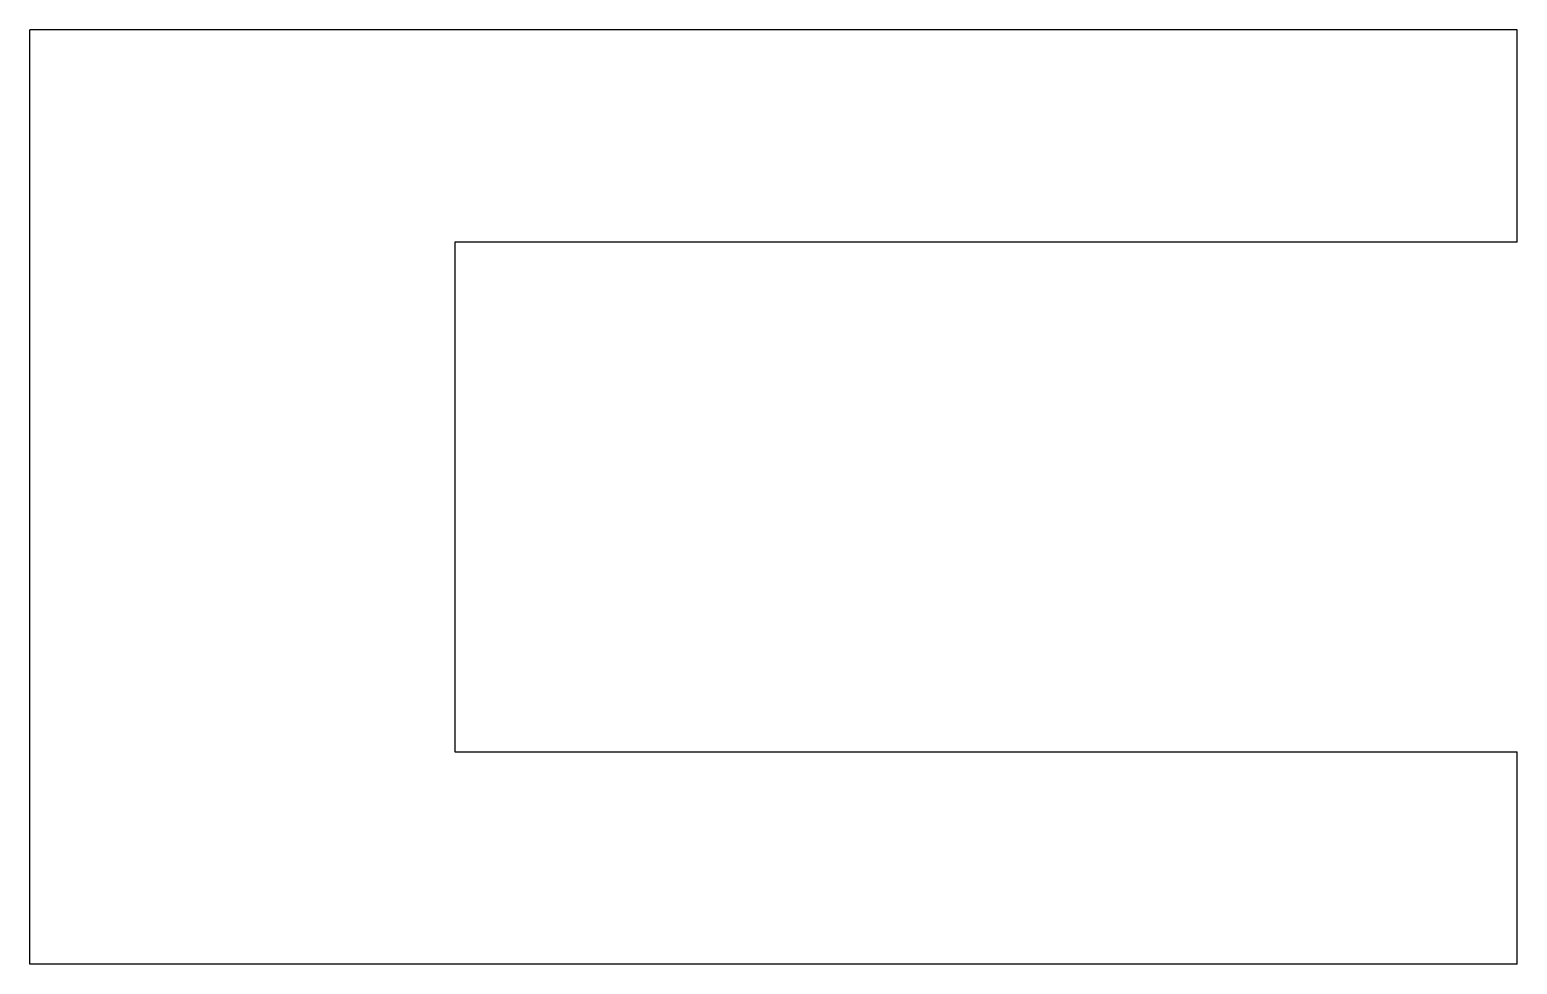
# Model space of a CAD drawing. Header units: metres. Extents: x -30 to 5, y -22 to 0.
import ezdxf

# ---------------------------------------------------------------- set-up
doc = ezdxf.new("R2010")
doc.units = ezdxf.units.M

msp = doc.modelspace()

# ---------------------------------------------------------------- linework, layer by layer
for points in [[(5, 0), (4.3, 0), (3.6, 0), (2.9, 0), (2.2, 0), (1.5, 0), (0.8, 0), (0.1, 0), (-0.6, 0), (-1.3, 0), (-2, 0), (-2.7, 0), (-3.4, 0), (-4.1, 0), (-4.8, 0), (-5.5, 0), (-6.2, 0), (-6.9, 0), (-7.6, 0), (-8.3, 0), (-9, 0), (-9.7, 0), (-10.4, 0), (-11.1, 0), (-11.8, 0), (-12.5, 0), (-13.2, 0), (-13.9, 0), (-14.6, 0), (-15.3, 0), (-16, 0), (-16.7, 0), (-17.4, 0), (-18.1, 0), (-18.8, 0), (-19.5, 0), (-20.2, 0), (-20.9, 0), (-21.6, 0), (-22.3, 0), (-23, 0), (-23.7, 0), (-24.4, 0), (-25.1, 0), (-25.8, 0), (-26.5, 0), (-27.2, 0), (-27.9, 0), (-28.6, 0), (-29.3, 0), (-30, 0)], [(-30, -22), (-30, -21.56), (-30, -21.12), (-30, -20.68), (-30, -20.24), (-30, -19.8), (-30, -19.36), (-30, -18.92), (-30, -18.48), (-30, -18.04), (-30, -17.6), (-30, -17.16), (-30, -16.72), (-30, -16.28), (-30, -15.84), (-30, -15.4), (-30, -14.96), (-30, -14.52), (-30, -14.08), (-30, -13.64), (-30, -13.2), (-30, -12.76), (-30, -12.32), (-30, -11.88), (-30, -11.44), (-30, -11), (-30, -10.56), (-30, -10.12), (-30, -9.68), (-30, -9.24), (-30, -8.8), (-30, -8.36), (-30, -7.92), (-30, -7.48), (-30, -7.04), (-30, -6.6), (-30, -6.16), (-30, -5.72), (-30, -5.28), (-30, -4.84), (-30, -4.4), (-30, -3.96), (-30, -3.52), (-30, -3.08), (-30, -2.64), (-30, -2.2), (-30, -1.76), (-30, -1.32), (-30, -0.88), (-30, -0.44), (-30, 0)], [(5, -5), (5, -4.9), (5, -4.8), (5, -4.7), (5, -4.6), (5, -4.5), (5, -4.4), (5, -4.3), (5, -4.2), (5, -4.1), (5, -4), (5, -3.9), (5, -3.8), (5, -3.7), (5, -3.6), (5, -3.5), (5, -3.4), (5, -3.3), (5, -3.2), (5, -3.1), (5, -3), (5, -2.9), (5, -2.8), (5, -2.7), (5, -2.6), (5, -2.5), (5, -2.4), (5, -2.3), (5, -2.2), (5, -2.1), (5, -2), (5, -1.9), (5, -1.8), (5, -1.7), (5, -1.6), (5, -1.5), (5, -1.4), (5, -1.3), (5, -1.2), (5, -1.1), (5, -1), (5, -0.9), (5, -0.8), (5, -0.7), (5, -0.6), (5, -0.5), (5, -0.4), (5, -0.3), (5, -0.2), (5, -0.1), (5, 0)], [(5, -5), (4.5, -5), (4, -5), (3.5, -5), (3, -5), (2.5, -5), (2, -5), (1.5, -5), (1, -5), (0.5, -5), (0, -5), (-0.5, -5), (-1, -5), (-1.5, -5), (-2, -5), (-2.5, -5), (-3, -5), (-3.5, -5), (-4, -5), (-4.5, -5), (-5, -5), (-5.5, -5), (-6, -5), (-6.5, -5), (-7, -5), (-7.5, -5), (-8, -5), (-8.5, -5), (-9, -5), (-9.5, -5), (-10, -5), (-10.5, -5), (-11, -5), (-11.5, -5), (-12, -5), (-12.5, -5), (-13, -5), (-13.5, -5), (-14, -5), (-14.5, -5), (-15, -5), (-15.5, -5), (-16, -5), (-16.5, -5), (-17, -5), (-17.5, -5), (-18, -5), (-18.5, -5), (-19, -5), (-19.5, -5), (-20, -5)], [(-20, -5), (-20, -5.24), (-20, -5.48), (-20, -5.72), (-20, -5.96), (-20, -6.2), (-20, -6.44), (-20, -6.68), (-20, -6.92), (-20, -7.16), (-20, -7.4), (-20, -7.64), (-20, -7.88), (-20, -8.12), (-20, -8.36), (-20, -8.6), (-20, -8.84), (-20, -9.08), (-20, -9.32), (-20, -9.56), (-20, -9.8), (-20, -10.04), (-20, -10.28), (-20, -10.52), (-20, -10.76), (-20, -11), (-20, -11.24), (-20, -11.48), (-20, -11.72), (-20, -11.96), (-20, -12.2), (-20, -12.44), (-20, -12.68), (-20, -12.92), (-20, -13.16), (-20, -13.4), (-20, -13.64), (-20, -13.88), (-20, -14.12), (-20, -14.36), (-20, -14.6), (-20, -14.84), (-20, -15.08), (-20, -15.32), (-20, -15.56), (-20, -15.8), (-20, -16.04), (-20, -16.28), (-20, -16.52), (-20, -16.76), (-20, -17)], [(-20, -17), (-19.5, -17), (-19, -17), (-18.5, -17), (-18, -17), (-17.5, -17), (-17, -17), (-16.5, -17), (-16, -17), (-15.5, -17), (-15, -17), (-14.5, -17), (-14, -17), (-13.5, -17), (-13, -17), (-12.5, -17), (-12, -17), (-11.5, -17), (-11, -17), (-10.5, -17), (-10, -17), (-9.5, -17), (-9, -17), (-8.5, -17), (-8, -17), (-7.5, -17), (-7, -17), (-6.5, -17), (-6, -17), (-5.5, -17), (-5, -17), (-4.5, -17), (-4, -17), (-3.5, -17), (-3, -17), (-2.5, -17), (-2, -17), (-1.5, -17), (-1, -17), (-0.5, -17), (0, -17), (0.5, -17), (1, -17), (1.5, -17), (2, -17), (2.5, -17), (3, -17), (3.5, -17), (4, -17), (4.5, -17), (5, -17)], [(5, -22), (5, -21.9), (5, -21.8), (5, -21.7), (5, -21.6), (5, -21.5), (5, -21.4), (5, -21.3), (5, -21.2), (5, -21.1), (5, -21), (5, -20.9), (5, -20.8), (5, -20.7), (5, -20.6), (5, -20.5), (5, -20.4), (5, -20.3), (5, -20.2), (5, -20.1), (5, -20), (5, -19.9), (5, -19.8), (5, -19.7), (5, -19.6), (5, -19.5), (5, -19.4), (5, -19.3), (5, -19.2), (5, -19.1), (5, -19), (5, -18.9), (5, -18.8), (5, -18.7), (5, -18.6), (5, -18.5), (5, -18.4), (5, -18.3), (5, -18.2), (5, -18.1), (5, -18), (5, -17.9), (5, -17.8), (5, -17.7), (5, -17.6), (5, -17.5), (5, -17.4), (5, -17.3), (5, -17.2), (5, -17.1), (5, -17)], [(5, -22), (4.3, -22), (3.6, -22), (2.9, -22), (2.2, -22), (1.5, -22), (0.8, -22), (0.1, -22), (-0.6, -22), (-1.3, -22), (-2, -22), (-2.7, -22), (-3.4, -22), (-4.1, -22), (-4.8, -22), (-5.5, -22), (-6.2, -22), (-6.9, -22), (-7.6, -22), (-8.3, -22), (-9, -22), (-9.7, -22), (-10.4, -22), (-11.1, -22), (-11.8, -22), (-12.5, -22), (-13.2, -22), (-13.9, -22), (-14.6, -22), (-15.3, -22), (-16, -22), (-16.7, -22), (-17.4, -22), (-18.1, -22), (-18.8, -22), (-19.5, -22), (-20.2, -22), (-20.9, -22), (-21.6, -22), (-22.3, -22), (-23, -22), (-23.7, -22), (-24.4, -22), (-25.1, -22), (-25.8, -22), (-26.5, -22), (-27.2, -22), (-27.9, -22), (-28.6, -22), (-29.3, -22), (-30, -22)]]:
    msp.add_lwpolyline(points)

doc.saveas('drawing.dxf')
